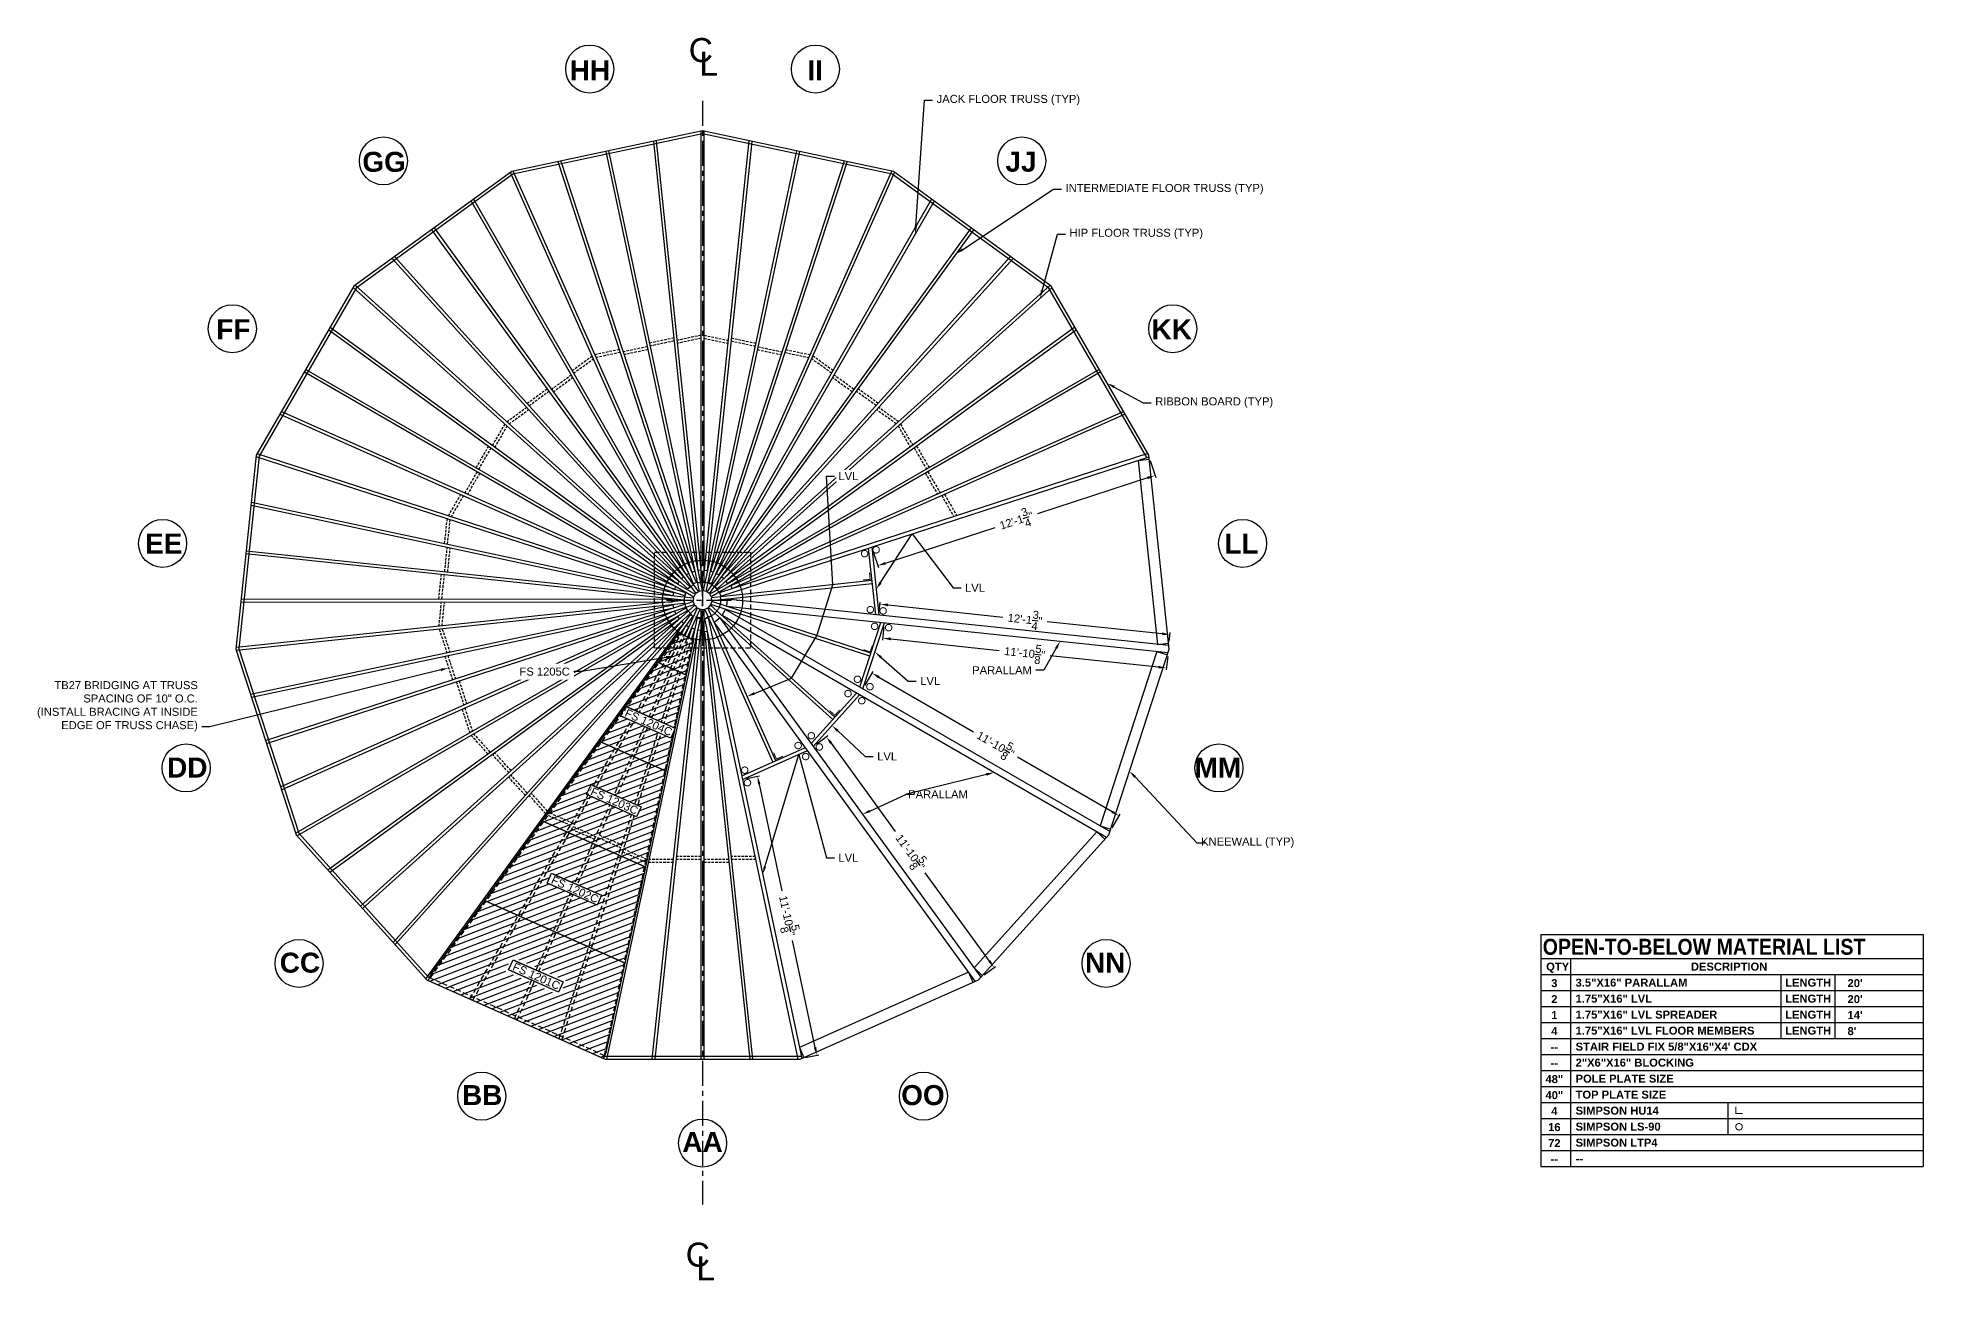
# Model space of a CAD drawing. Header units: inches. Extents: x -332 to 3012, y -914 to 997.
# Drawn here: x -332 to 610, y -340 to 281 of the extents above; entities that cross this region are included whole.
import ezdxf
from ezdxf import colors
from ezdxf.entities.mleader import LeaderData, LeaderLine
from ezdxf.enums import TextEntityAlignment as Align
from ezdxf.math import Vec2, Vec3

# ---------------------------------------------------------------- set-up
doc = ezdxf.new("R2010")
doc.units = ezdxf.units.IN
doc.header["$LTSCALE"] = 10
doc.header["$MEASUREMENT"] = 0
doc.header["$PDMODE"] = 34
doc.header["$PDSIZE"] = 18
for name, pattern in [('CENTER', [2, 1.25, -0.25, 0.25, -0.25]), ('HIDDEN', [0.375, 0.25, -0.125]), ('HIDDEN2', [0.1875, 0.125, -0.0625])]:
    doc.linetypes.add(name, pattern=pattern)
doc.layers.get('0').update_dxf_attribs({"linetype": 'CONTINUOUS'})
for name, color, linetype in [('A-', 1, 'CONTINUOUS'), ('A-BLUE', 5, 'CONTINUOUS'), ('A-DIM', 4, 'CONTINUOUS'), ('A-PMARK', 1, 'CONTINUOUS'), ('A-SCH', 171, 'CONTINUOUS'), ('A-TXT', 222, 'CONTINUOUS'), ('R-CENTER', 5, 'CENTER'), ('R-FL-HIP', 1, 'CONTINUOUS'), ('R-FL-INT', 3, 'CONTINUOUS'), ('R-FL-JACK', 220, 'CONTINUOUS'), ('R-PERIM', 1, 'CONTINUOUS'), ('S-HDWR', 104, 'CONTINUOUS')]:
    doc.layers.add(name, color=color, linetype=linetype)
doc.styles.add('style1', font='arial.ttf')
doc.styles.add('style2', font='arialbd.ttf')
doc.dimstyles.new('1-4', dxfattribs={"dimtxt": 4, "dimasz": 4, "dimexe": 1, "dimexo": 2, "dimgap": 1, "dimtad": 0, "dimdec": 4, "dimrnd": 0.125, "dimzin": 0, "dimdsep": 46, "dimlunit": 4, "dimtxsty": 'style1', "dimcen": 0.0625, "dimazin": 0, "dimtfac": 1, "dimtdec": 4, "dimtofl": 0, "dimtmove": 2, "dimatfit": 2, "dimfxl": 1, "dimtolj": 1, "dimtzin": 0, "dimarcsym": 0})

# ---------------------------------------------------------------- blocks, each defined once
blk = doc.blocks.new('CENTERLINENOTE')
at = {"color": 5, "style": 'style1'}
for s, p in [('C', (-8.45, -1.65)), ('L', (-3.11, -8.46))]:
    blk.add_text(s, height=12, dxfattribs=at).set_placement(p)
blk = doc.blocks.new('*U78')
for centre in [(-56.44, 265.54), (56.44, 265.54), (-159.57, 219.62), (159.57, 219.62), (-235.1, 135.73), (235.1, 135.73), (-269.98, 28.38), (269.98, 28.38), (-258.18, -83.89), (258.18, -83.89), (-201.74, -181.65), (201.74, -181.65), (-110.42, -248), (110.42, -248), (0, -271.47)]:
    blk.add_circle(centre, 12)
at = {"style": 'style2'}
for s, p in [('HH', (-56.32, 264.96)), ('II', (56.32, 264.96)), ('GG', (-159.22, 219.15)), ('JJ', (159.22, 219.15)), ('FF', (-234.59, 135.44)), ('KK', (234.59, 135.44)), ('EE', (-269.4, 28.31)), ('LL', (269.4, 28.31)), ('DD', (-257.62, -83.71)), ('MM', (257.62, -83.71)), ('CC', (-201.3, -181.25)), ('NN', (201.3, -181.25)), ('BB', (-110.18, -247.46)), ('OO', (110.18, -247.46)), ('AA', (0, -270.88))]:
    blk.add_text(s, height=10, dxfattribs=at).set_placement(p, align=Align.MIDDLE)
blk = doc.blocks.new('*D101')
at = {"layer": 'A-DIM', "color": 0, "lineweight": -2, "transparency": 16777216}
for p, q in [((223.82, 69.74), (226.55, 61.37)), ((222.43, 61.08), (167.52, 43.22)), ((91.42, 18.47), (146.33, 36.33)), ((85.2, 24.66), (87.93, 16.29))]:
    blk.add_line(p, q, dxfattribs=at)
at = {"layer": 'A-DIM', "color": 0, "transparency": 16777216}
for points in [[(222.23, 61.71), (222.64, 60.45), (226.24, 62.32)], [(91.22, 19.11), (91.63, 17.84), (87.62, 17.24)]]:
    blk.add_solid(points, dxfattribs=at)
at = {"layer": 'A-DIM', "color": 0, "transparency": 16777216, "insert": (156.93, 39.78), "char_height": 4, "attachment_point": 5, "rotation": 18.01485, "style": 'style1'}
blk.add_mtext('\\A1;12\'-1{\\H1.000000x;\\S3/4;}"', dxfattribs=at)
blk = doc.blocks.new('*D102')
at = {"layer": 'A-DIM', "color": 0, "lineweight": -2, "transparency": 16777216}
for p, q in [((90.71, -13.31), (90.01, -20)), ((94.09, -19.42), (148.35, -25.13)), ((227.97, -33.49), (173.71, -27.79)), ((232.55, -28.21), (231.85, -34.91))]:
    blk.add_line(p, q, dxfattribs=at)
at = {"layer": 'A-DIM', "color": 0, "transparency": 16777216}
for points in [[(94.16, -18.76), (94.02, -20.09), (90.11, -19)], [(228.04, -32.83), (227.9, -34.16), (231.95, -33.91)]]:
    blk.add_solid(points, dxfattribs=at)
at = {"layer": 'A-DIM', "color": 0, "transparency": 16777216, "insert": (161.03, -26.46), "char_height": 4, "attachment_point": 5, "rotation": 354, "style": 'style1'}
blk.add_mtext('\\A1;11\'-10{\\H1.000000x;\\S5/8;}"', dxfattribs=at)
blk = doc.blocks.new('*D103')
at = {"layer": 'A-DIM', "color": 0, "lineweight": -2, "transparency": 16777216}
for p, q in [((88.37, -5.52), (88.85, -1.01)), ((92.72, -2.42), (150.14, -8.45)), ((229.72, -16.82), (172.3, -10.78)), ((233.33, -20.75), (233.81, -16.24))]:
    blk.add_line(p, q, dxfattribs=at)
at = {"layer": 'A-DIM', "color": 0, "transparency": 16777216}
for points in [[(92.79, -1.76), (92.65, -3.08), (88.74, -2)], [(229.79, -16.16), (229.65, -17.48), (233.7, -17.24)]]:
    blk.add_solid(points, dxfattribs=at)
at = {"layer": 'A-DIM', "color": 0, "transparency": 16777216, "insert": (161.22, -9.62), "char_height": 4, "attachment_point": 5, "rotation": 354, "style": 'style1'}
blk.add_mtext('\\A1;12\'-1{\\H1.000000x;\\S3/4;}"', dxfattribs=at)
blk = doc.blocks.new('*D104')
at = {"layer": 'A-DIM', "color": 0, "lineweight": -2, "transparency": 16777216}
for p, q in [((81.23, -42.57), (85.22, -35.65)), ((88.19, -38.51), (135.43, -65.79)), ((204.75, -105.81), (157.51, -78.54)), ((204.72, -113.86), (208.71, -106.94))]:
    blk.add_line(p, q, dxfattribs=at)
at = {"layer": 'A-DIM', "color": 0, "transparency": 16777216}
for points in [[(88.52, -37.94), (87.85, -39.09), (84.72, -36.51)], [(205.08, -105.23), (204.42, -106.39), (208.21, -107.81)]]:
    blk.add_solid(points, dxfattribs=at)
at = {"layer": 'A-DIM', "color": 0, "transparency": 16777216, "insert": (146.47, -72.16), "char_height": 4, "attachment_point": 5, "rotation": 330, "style": 'style1'}
blk.add_mtext('\\A1;11\'-10{\\H1.000000x;\\S5/8;}"', dxfattribs=at)
blk = doc.blocks.new('*D105')
at = {"layer": 'A-DIM', "color": 0, "lineweight": -2, "transparency": 16777216}
for p, q in [((21.9, -89.21), (28.47, -87.82)), ((28.32, -91.94), (39.65, -145.3)), ((56.27, -223.61), (44.94, -170.24)), ((51.51, -228.71), (58.08, -227.31))]:
    blk.add_line(p, q, dxfattribs=at)
at = {"layer": 'A-DIM', "color": 0, "transparency": 16777216}
for points in [[(28.97, -91.8), (27.67, -92.08), (27.49, -88.03)], [(56.92, -223.47), (55.62, -223.74), (57.1, -227.52)]]:
    blk.add_solid(points, dxfattribs=at)
at = {"layer": 'A-DIM', "color": 0, "transparency": 16777216, "insert": (42.3, -157.77), "char_height": 4, "attachment_point": 5, "rotation": 281.98482, "style": 'style1'}
blk.add_mtext('\\A1;11\'-10{\\H1.000000x;\\S5/8;}"', dxfattribs=at)
blk = doc.blocks.new('*D106')
at = {"layer": 'A-DIM', "color": 0, "lineweight": -2, "transparency": 16777216}
for p, q in [((56.89, -71.93), (62.7, -67.7)), ((64.25, -71.53), (96.32, -115.67)), ((143.38, -180.44), (111.3, -136.3)), ((140.72, -187.31), (146.54, -183.09))]:
    blk.add_line(p, q, dxfattribs=at)
at = {"layer": 'A-DIM', "color": 0, "transparency": 16777216}
for points in [[(64.78, -71.14), (63.71, -71.92), (61.89, -68.29)], [(143.91, -180.05), (142.84, -180.83), (145.73, -183.68)]]:
    blk.add_solid(points, dxfattribs=at)
at = {"layer": 'A-DIM', "color": 0, "transparency": 16777216, "insert": (103.81, -125.98), "char_height": 4, "attachment_point": 5, "rotation": 306, "style": 'style1'}
blk.add_mtext('\\A1;11\'-10{\\H1.000000x;\\S5/8;}"', dxfattribs=at)

msp = doc.modelspace()

# ---------------------------------------------------------------- hatches: boundary and pattern name
at = {"layer": 'A-BLUE'}
h = msp.add_hatch(dxfattribs=at)
h.set_pattern_fill('ANSI31', color=256, scale=24, angle=-24)
h.paths.add_polyline_path([(-49.48338, -229.15396), (-48.12227, -226.09686), (-38.63086, -181.44328), (-108.98954, -150.11757), (-135.82263, -187.05015), (-137.18374, -190.10725)])
h.paths.add_polyline_path([(-68.11405, -190.2868), (-95.39643, -178.1399), (-98.65033, -185.44826), (-71.36795, -197.59516)], flags=16)
h.paths.add_polyline_path([(-28.42814, -133.44328), (-18.22543, -85.44328), (-51.30154, -70.71684), (-80.14554, -110.41721)])
h.paths.add_polyline_path([(-38.63086, -181.44328), (-28.42814, -133.44328), (-80.14554, -110.41721), (-108.98954, -150.11757)])
h.paths.add_polyline_path([(-50.46059, -147.56324), (-75.45911, -136.43318), (-77.69616, -141.45768), (-52.69764, -152.58774)], flags=16)
h.paths.add_polyline_path([(-30.75836, -103.31129), (-55.75688, -92.18124), (-57.99393, -97.20574), (-32.99541, -108.33579)], flags=16)
h.paths.add_polyline_path([(-18.22543, -85.44328), (-8.02271, -37.44328), (-22.45754, -31.01648), (-51.30154, -70.71684)])
h.paths.add_polyline_path([(-8.02271, -37.44328), (-4.3095, -19.97401), (-11.95996, -16.56781), (-22.45754, -31.01648)])
h.paths.add_polyline_path([(-13.62211, -64.04938), (-38.62063, -52.91933), (-40.85768, -57.94383), (-15.85916, -69.07388)], flags=17)

# ---------------------------------------------------------------- linework, layer by layer
at = {"layer": 'A-'}
for p, q in [((217.85965, 69.86686, -4), (227.53152, -22.15489, -4)), ((82.84386, 25.99757), (86.38542, -7.31983)), ((84.58427, 26.56307), (88.16567, -7.51167)), ((227.16567, -25.63571, -4), (198.84918, -112.7849, -4)), ((197.09918, -115.81599, -4), (135.78402, -183.91339, -4)), ((132.95246, -185.97064, -4), (48.42335, -223.60542, -4))]:
    msp.add_line(p, q, dxfattribs=at)
for points in [[(78.65981, -43.39354), (89.1432, -11.12897)], [(80.20921, -44.28808), (90.9225, -11.31598)], [(54.2227, -71.65387), (76.92916, -46.4358)], [(55.27431, -73.10128), (78.47856, -47.33034)], [(19.57344, -87.87727), (51.39114, -73.71112)], [(19.94541, -89.62727), (52.44275, -75.15853)]]:
    msp.add_lwpolyline(points, dxfattribs=at)
at = {"layer": 'A-BLUE', "linetype": 'HIDDEN'}
for p, q in [((-11.31787, -16.85369), (-137.19145, -190.10381)), ((-116.30176, -199.4045), (-10.76555, -17.09959)), ((-114.92372, -200.01804), (-9.38752, -17.71313)), ((-94.01872, -209.32555), (-8.81989, -17.96586)), ((-92.6484, -209.93566), (-7.44331, -18.5619)), ((-71.7434, -219.24316), (-6.88195, -18.82868)), ((-70.36536, -219.85671), (-5.50391, -19.44223)), ((-4.9516, -19.68813), (-49.47566, -229.1574))]:
    msp.add_line(p, q, dxfattribs=at)
for points in [[(-24, 24), (24, 24), (24, -24), (-24, -24), (-24, 24)], [(-48.87327, -227.78365), (-136.99054, -188.55131)]]:
    msp.add_lwpolyline(points, dxfattribs=at)
at = {"layer": 'A-BLUE'}
for points in [[(-8.02271, -37.44328), (-4.3095, -19.97401), (-11.95996, -16.56781), (-22.45754, -31.01648)], [(-18.22543, -85.44328), (-8.02271, -37.44328), (-22.45754, -31.01648), (-51.30154, -70.71684)], [(-28.42814, -133.44328), (-18.22543, -85.44328), (-51.30154, -70.71684), (-80.14554, -110.41721)], [(-38.63086, -181.44328), (-28.42814, -133.44328), (-80.14554, -110.41721), (-108.98954, -150.11757)], [(-49.48338, -229.15396), (-48.12227, -226.09686), (-38.63086, -181.44328), (-108.98954, -150.11757), (-135.82263, -187.05015), (-137.18374, -190.10725)]]:
    msp.add_lwpolyline(points, close=True, dxfattribs=at)
at = {"layer": 'A-DIM'}
for p, q in [((217.85965, 69.86686), (223.32952, 70.44177)), ((227.16567, -25.63571), (232.39648, -27.33531)), ((227.53152, -22.15489), (233.00139, -21.57998)), ((198.84918, -112.7849), (204.08, -114.4845)), ((197.09918, -115.81599), (201.18648, -119.49621)), ((132.95246, -185.97064), (135.18951, -190.99514)), ((135.78402, -183.91339), (139.87131, -187.59361)), ((48.44169, -223.69171), (50.64364, -228.63738))]:
    msp.add_line(p, q, dxfattribs=at)
at = {"layer": 'A-SCH'}
for p, q in [((419.06693, -167.12712), (419.06693, -283.12712)), ((610.32643, -167.12712), (610.32643, -283.12712)), ((434.0131, -179.12712), (434.0131, -283.12712)), ((539.05262, -187.12712), (539.05262, -203.12712)), ((566.11436, -187.12712), (566.11436, -203.12712)), ((539.05262, -195.12712), (539.05262, -219.12712)), ((566.11436, -195.12712), (566.11436, -219.12712))]:
    msp.add_line(p, q, dxfattribs=at)
at = {"layer": 'A-SCH', "const_width": 0.5}
for points in [[(79.39833, 23.26636, 1), (82.64833, 23.26636, 1)], [(85.13502, 25.16727, 1), (88.38502, 25.16727, 1)], [(82.25503, -4.74656, 1), (85.50503, -4.74656, 1)], [(88.63168, -5.3778, 1), (91.88168, -5.3778, 1)], [(84.42151, -13.11472, 1), (87.67151, -13.11472, 1)], [(91.3956, -13.72742, 1), (94.6456, -13.72742, 1)], [(75.83577, -39.57772, 1), (79.08577, -39.57772, 1)], [(71.08419, -46.70041, 1), (74.33419, -46.70041, 1)], [(82.04348, -43.25394, 1), (85.29348, -43.25394, 1)], [(77.98164, -50.30006, 1), (81.23164, -50.30006, 1)], [(52.7558, -67.79066, 1), (56.0058, -67.79066, 1)], [(46.16489, -72.6923, 1), (49.41489, -72.6923, 1)], [(56.74099, -73.38159, 1), (59.99099, -73.38159, 1)], [(19.44105, -85.01587, 1), (22.69105, -85.01587, 1)], [(49.92018, -78.20665, 1), (53.17018, -78.20665, 1)], [(20.81942, -91.27434, 1), (24.06942, -91.27434, 1)], [(516.56826, -263.3069, 1), (519.81826, -263.3069, 1)]]:
    msp.add_lwpolyline(points, format="xyb", close=True, dxfattribs=at)
for points in [[(80.28406, 10.05664), (83.77283, 10.33679), (83.49268, 13.82556)], [(80.47068, -24.76984), (83.77654, -25.91928), (84.92599, -22.61342)], [(63.5566, -55.23986), (66.17328, -57.56429), (68.49771, -54.94762)], [(35.57384, -76.24393), (36.95648, -79.45926), (40.17181, -78.07662)], [(516.56841, -253.19204), (516.56841, -256.69204), (520.06841, -256.69204)]]:
    msp.add_lwpolyline(points, dxfattribs=at)
at = {"layer": 'A-SCH'}
for points in [[(419.06693, -167.12712), (610.32643, -167.12712)], [(419.06693, -179.12712), (610.32643, -179.12712)], [(419.06693, -187.12712), (610.32643, -187.12712)], [(419.06693, -195.12712), (610.32643, -195.12712)], [(419.06693, -203.12712), (610.32643, -203.12712)], [(419.06693, -211.12712), (610.32643, -211.12712)], [(419.06693, -219.12712), (610.32643, -219.12712)], [(419.06693, -227.12712), (610.32643, -227.12712)], [(419.06693, -235.12712), (610.32643, -235.12712)], [(419.06693, -243.12712), (610.32643, -243.12712)], [(419.06693, -251.12712), (610.32643, -251.12712)], [(512.54038, -251.12712), (512.54038, -267.12712)], [(419.06693, -259.12712), (610.32643, -259.12712)], [(419.06693, -259.12712), (610.32643, -259.12712)], [(419.06693, -267.12712), (610.32643, -267.12712)], [(419.06693, -275.12712), (610.32643, -275.12712)], [(419.06693, -283.12712), (610.32643, -283.12712)]]:
    msp.add_lwpolyline(points, dxfattribs=at)
at = {"layer": 'R-CENTER'}
msp.add_line((0, 249.68905), (0, -302.21467), dxfattribs=at)
at = {"layer": 'R-CENTER', "color": 5}
msp.add_point((0, 0), dxfattribs=at)
at = {"layer": 'R-FL-HIP'}
for p, q in [((-0.75, 9.26092), (-0.75, 234.43633)), ((0.75, 9.26092), (0.75, 234.43633)), ((-4.45191, 8.15522), (-96.039, 213.86319)), ((-3.08159, 8.76532), (-94.66869, 214.47329)), ((3.08159, 8.76532), (94.66869, 214.47329)), ((4.45191, 8.15522), (96.039, 213.86319)), ((-7.38405, 5.6394), (-174.72199, 156.31116)), ((-6.38035, 6.75412), (-173.7183, 157.42588)), ((6.38035, 6.75412), (173.7183, 157.42588)), ((7.38405, 5.6394), (174.72199, 156.31116)), ((-9.03942, 2.14849), (-223.19396, 71.73152)), ((-8.57589, 3.57507), (-222.73043, 73.1581)), ((-8.57589, 3.57507), (-9.03942, 2.14849)), ((-6.38035, 6.75412), (-7.38405, 5.6394)), ((-3.08159, 8.76532), (-4.45191, 8.15522)), ((0.75, 9.26092), (-0.75, 9.26092)), ((4.45191, 8.15522), (3.08159, 8.76532)), ((7.38405, 5.6394), (6.38035, 6.75412)), ((-9.28858, -0.22214), (-233.23046, -23.75938)), ((-9.13179, -1.71392), (-233.07366, -25.25116)), ((-8.39519, -3.98094), (-203.40282, -116.56864)), ((-7.64519, -5.27998), (-202.65282, -117.86768)), ((-6.05019, -7.0514), (-138.40498, -189.22213)), ((-1.19184, -9.21448), (-48.00844, -229.46926)), ((-4.83667, -7.93308), (-11.31787, -16.85369)), ((-9.28858, -0.22214), (-9.13179, -1.71392)), ((-8.39519, -3.98094), (-7.64519, -5.27998)), ((-6.05019, -7.0514), (-4.83667, -7.93308)), ((-2.65906, -8.90261), (-4.9516, -19.68813)), ((-2.65906, -8.90261), (-1.19184, -9.21448))]:
    msp.add_line(p, q, dxfattribs=at)
for points in [[(222.66654, 73.26877), (8.53726, 3.69395), (9.07804, 2.02961), (223.20732, 71.60442)], [(233.12359, -22.74264), (12.37667, 0.4588), (12.01082, -3.02203), (232.75774, -26.22346)], [(47.88065, -229.46926), (1.06957, -9.24047), (2.78133, -8.87662), (49.59241, -229.10542)], [(136.2575, -190.51964), (5.79462, -10.95289), (8.62618, -8.89564), (139.08906, -188.46239)], [(201.96874, -118.62743), (9.74327, -7.646), (11.49327, -4.61491), (203.71874, -115.59634)]]:
    msp.add_lwpolyline(points, dxfattribs=at)
msp.add_circle((0, 0), 20, dxfattribs=at)
at = {"layer": 'R-FL-INT'}
for p, q in [((-48.44295, 224.29888), (-1.69279, 4.35664)), ((-46.97573, 224.61074), (-0.22557, 4.6685)), ((46.97573, 224.61074), (0.22557, 4.6685)), ((48.44295, 224.29888), (1.69279, 4.35664)), ((-135.48541, 185.2037), (-3.31844, 3.29147)), ((-134.27189, 186.08537), (-2.10492, 4.17315)), ((134.27189, 186.08537), (2.10492, 4.17315)), ((135.48541, 185.2037), (3.31844, 3.29147)), ((-199.10121, 114.08511), (-4.37031, 1.65717)), ((-198.35121, 115.38415), (-3.62031, 2.95621)), ((198.35121, 115.38415), (3.62031, 2.95621)), ((199.10121, 114.08511), (4.37031, 1.65717)), ((-228.2906, 23.24018), (-4.66651, -0.26366)), ((-228.13381, 24.73196), (-4.50972, 1.22812)), ((84.57215, 9.73857), (4.50972, 1.22812)), ((-4.50972, 1.22812), (-4.66651, -0.26366)), ((-3.62031, 2.95621), (-4.37031, 1.65717)), ((-2.10492, 4.17315), (-3.31844, 3.29147)), ((-0.22557, 4.6685), (-1.69279, 4.35664)), ((1.69279, 4.35664), (0.22557, 4.6685)), ((3.31844, 3.29147), (2.10492, 4.17315)), ((4.37031, 1.65717), (3.62031, 2.95621)), ((4.66651, -0.26366), (4.50972, 1.22812)), ((84.74075, 8.15248), (4.66651, -0.26366)), ((-218.47, -70.19661), (-4.61935, -0.71232)), ((-218.00648, -71.62319), (-4.15583, -2.13891)), ((-171.03074, -152.98755), (-3.93026, -2.5296)), ((-170.02705, -154.10227), (-2.92656, -3.64432)), ((-8.81989, -17.96586), (-2.56159, -3.90948)), ((-7.44957, -18.57596), (-1.19127, -4.51959)), ((-4.61935, -0.71232), (-4.15583, -2.13891)), ((-3.93026, -2.5296), (-2.92656, -3.64432)), ((-2.56159, -3.90948), (-1.19127, -4.51959)), ((-0.75, -229.46926), (-0.75, -4.61338)), ((-0.75, -4.61338), (0.75, -4.61338)), ((0.75, -229.46926), (0.75, -4.61338)), ((1.19127, -4.51959), (2.56159, -3.90948)), ((35.20574, -80.91732), (1.19127, -4.51959)), ((36.57605, -80.30722), (2.56159, -3.90948)), ((2.92656, -3.64432), (3.93026, -2.5296)), ((65.07408, -59.60219), (2.92656, -3.64432)), ((66.07778, -58.48747), (3.93026, -2.5296)), ((4.15583, -2.13891), (4.61935, -0.71232)), ((83.66974, -27.97454), (4.15583, -2.13891)), ((84.13327, -26.54796), (4.61935, -0.71232))]:
    msp.add_line(p, q, dxfattribs=at)
at = {"layer": 'R-FL-JACK'}
for p, q in [((-24.59241, 229.36847), (-2.29365, 14.81385)), ((-23.11693, 229.68209), (-0.80169, 14.96892)), ((23.11693, 229.68209), (0.80169, 14.96892)), ((24.59241, 229.36847), (2.29365, 14.81385)), ((-72.30176, 219.22753), (-5.35603, 14.00086)), ((-70.82627, 219.54116), (-3.92998, 14.46604)), ((70.82627, 219.54116), (3.92998, 14.46604)), ((72.30176, 219.22753), (5.35603, 14.00086)), ((-115.75885, 199.53588), (-8.12069, 12.60022)), ((-114.53849, 200.42253), (-6.82078, 13.34871)), ((114.53849, 200.42253), (6.82078, 13.34871)), ((115.75885, 199.53588), (8.12069, 12.60022)), ((-155.21881, 170.86654), (-10.58764, 10.61193)), ((-153.99845, 171.75319), (-9.47409, 11.61692)), ((153.99845, 171.75319), (9.47409, 11.61692)), ((155.21881, 170.86654), (10.58764, 10.61193)), ((-186.90953, 135.20174), (-12.54359, 8.20789)), ((-186.1553, 136.50809), (-11.6605, 9.42039)), ((186.1553, 136.50809), (11.6605, 9.42039)), ((186.90953, 135.20174), (12.54359, 8.20789)), ((-211.29712, 92.96118), (-13.98855, 5.3881)), ((-210.5429, 94.26753), (-13.38004, 6.75912)), ((211.29712, 92.96118), (14.63678, 5.67581)), ((-225.74185, 47.48998), (-14.79759, 2.39634)), ((-225.58417, 48.99016), (-14.48402, 3.8632)), ((-10.58823, 10.6114), (-9.47409, 11.61692)), ((-6.8201, 13.34911), (-8.12069, 12.60022)), ((-5.35678, 14.00061), (-3.92998, 14.46604)), ((-0.8009, 14.969), (-2.29365, 14.81385)), ((0.8009, 14.969), (2.29365, 14.81385)), ((5.35678, 14.00061), (3.92998, 14.46604)), ((6.8201, 13.34911), (8.12069, 12.60022)), ((10.58823, 10.6114), (9.47409, 11.61692)), ((-230.68257, 0.48216), (-14.97245, 0.73262)), ((-14.97071, -0.76818), (-14.97245, 0.73262)), ((-14.48385, 3.86398), (-14.79759, 2.39634)), ((-13.98887, 5.38737), (-13.38004, 6.75912)), ((-11.66004, 9.42103), (-12.54359, 8.20789)), ((11.66004, 9.42103), (12.54359, 8.20789)), ((-230.84024, -1.01802), (-14.97071, -0.76738)), ((-226.00749, -46.99861), (-14.80311, -2.36197)), ((-225.54135, -48.43323), (-14.49295, -3.82956)), ((-210.93513, -93.38658), (-13.976, -5.42057)), ((-210.46899, -94.8212), (-13.3643, -6.79018)), ((-187.35206, -134.86089), (-12.56262, -8.17874)), ((-186.34271, -135.98189), (-11.68235, -9.39329)), ((-14.80328, -2.3612), (-14.49295, -3.82956)), ((-13.36398, -6.7909), (-13.976, -5.42057)), ((-12.56308, -8.1781), (-11.68235, -9.39329)), ((-154.71508, -171.10793), (-10.56297, -10.63649)), ((-153.70573, -172.22892), (-9.44709, -11.63889)), ((-25.14182, -229.46926), (-2.32804, -14.80849)), ((-23.63338, -229.46926), (-0.83644, -14.96701)), ((-10.76555, -17.09959), (-8.14993, -12.58133)), ((-9.44649, -11.63942), (-10.56297, -10.63649)), ((-9.38752, -17.71313), (-6.85176, -13.33283)), ((-8.15062, -12.58093), (-6.85176, -13.33283)), ((-6.88195, -18.82868), (-5.3235, -14.01326)), ((-5.50391, -19.44223), (-3.89638, -14.47513)), ((-3.89562, -14.47537), (-5.3235, -14.01326)), ((-2.32883, -14.8084), (-0.83644, -14.96701)), ((25.14182, -229.46926), (2.42847, -15.74587))]:
    msp.add_line(p, q, dxfattribs=at)
for points in [[(210.5429, 94.26753), (14.14911, 7.10047), (14.75795, 5.72872)], [(2.42847, -15.74587), (0.93608, -15.90448), (23.63338, -229.46926)]]:
    msp.add_lwpolyline(points, dxfattribs=at)
at = {"layer": 'R-PERIM'}
msp.add_lwpolyline([(137.89192, -189.79194), (203.16587, -117.29787), (233.3106, -24.52193), (223.11381, 72.49407), (174.33861, 156.97519), (95.41869, 214.31388), (0, 234.59574), (-95.41869, 214.31388), (-174.33861, 156.97519), (-223.11381, 72.49407), (-233.3106, -24.52193), (-203.16587, -117.29787), (-137.89192, -189.79194), (-48.7752, -229.46926), (48.7752, -229.46926)], close=True, dxfattribs=at)
for points in [[(222.10263, 71.24549), (173.19899, 155.94907), (94.79495, 212.91295), (0, 233.06223), (-94.79495, 212.91295), (-173.19899, 155.94907), (-221.65536, 72.02019), (-231.78549, -24.36164), (-201.83782, -116.53112), (-136.99054, -188.55131), (-136.57364, -188.73693)], [(-48.87327, -227.78365), (-48.45636, -227.96926), (49.35091, -227.96926), (49.35091, -227.96926)]]:
    msp.add_lwpolyline(points, dxfattribs=at)
at = {"layer": 'S-HDWR', "linetype": 'HIDDEN2'}
for points in [[(-0.75, 132.4385), (-12.75, 129.88782)], [(0.75, 132.4385), (12.75, 129.88782)], [(-41.65018, 125.27841), (-53.80617, 122.69457)], [(-41.18243, 123.84432), (-53.18243, 121.29364)], [(-27.69983, 126.71013), (-39.70695, 124.15794)], [(-27.38796, 125.24291), (-39.2392, 122.72385)], [(-14.38147, 131.07455), (-26.54447, 128.48922)], [(-14.22548, 129.57419), (-26.2326, 127.022)], [(-0.75, 130.90499), (-12.59401, 128.38746)], [(0.75, 130.90499), (12.59401, 128.38746)], [(14.22548, 129.57419), (26.2326, 127.022)], [(14.38147, 131.07455), (26.54447, 128.48922)], [(27.38796, 125.24291), (39.2392, 122.72385)], [(27.69983, 126.71013), (39.70695, 124.15794)], [(41.18243, 123.84432), (53.18243, 121.29364)], [(41.65018, 125.27841), (53.80617, 122.69457)], [(-65.23059, 114.77973), (-55.17648, 122.08447)], [(-64.47784, 113.47253), (-54.55275, 120.68353)], [(64.47784, 113.47253), (54.55275, 120.68353)], [(65.23059, 114.77973), (55.17648, 122.08447)], [(-87.78429, 98.3935), (-77.72438, 105.70246)], [(-86.77369, 97.27365), (-76.8427, 104.48893)], [(-75.62918, 105.37061), (-65.69819, 112.58589)], [(-74.7475, 104.15709), (-64.94544, 111.2787)], [(74.7475, 104.15709), (64.94544, 111.2787)], [(75.62918, 105.37061), (65.69819, 112.58589)], [(86.77369, 97.27365), (76.8427, 104.48893)], [(87.78429, 98.3935), (77.72438, 105.70246)], [(-97.91914, 89.17601), (-87.99404, 96.38701)], [(-96.77951, 88.14989), (-86.98344, 95.26716)], [(96.77951, 88.14989), (86.98344, 95.26716)], [(97.91914, 89.17601), (87.99404, 96.38701)], [(-98.92283, 88.06129), (-105.05687, 77.43682)], [(-97.78321, 87.03517), (-103.83752, 76.54881)], [(97.78321, 87.03517), (103.83752, 76.54881)], [(98.92283, 88.06129), (105.05687, 77.43682)], [(-107.03045, 77.01848), (-113.24782, 66.24968)], [(-105.8111, 76.13047), (-111.94878, 65.49968)], [(105.8111, 76.13047), (111.94878, 65.49968)], [(107.03045, 77.01848), (113.24782, 66.24968)], [(-112.69878, 64.20065), (-118.83647, 53.56986)], [(-111.39974, 63.45065), (-117.45775, 52.95787)], [(111.39974, 63.45065), (117.45775, 52.95787)], [(112.69878, 64.20065), (118.83647, 53.56986)], [(-120.96941, 52.8755), (-127.18319, 42.11292)], [(-119.59069, 52.26351), (-125.72473, 41.63904)], [(119.59069, 52.26351), (125.66084, 41.74971)], [(120.96941, 52.8755), (127.11929, 42.22359)], [(-128.94575, 28.32685), (-127.64671, 40.68633)], [(-127.47062, 28.01157), (-126.18826, 40.21245)], [(-128.91142, 14.30327), (-127.6283, 26.51139)], [(-127.41964, 14.14648), (-126.15317, 26.19611)], [(-131.85978, 0.60166), (-130.56, 12.96828)], [(-130.35134, 0.60336), (-129.06822, 12.81148)], [(-131.79138, -13.0977), (-130.50902, -0.89682)], [(-130.26627, -12.93741), (-129.00058, -0.89512)], [(-131.63459, -14.58948), (-127.84354, -26.25713)], [(-130.10948, -14.42919), (-126.36771, -25.94517)], [(-128.85324, -28.0037), (-125.01069, -39.82984)], [(-127.37741, -27.69174), (-123.58411, -39.36631)], [(-123.12058, -40.7929), (-119.32728, -52.46747)], [(-121.694, -40.32937), (-117.94994, -51.85238)], [(-120.23849, -54.51717), (-116.39816, -66.33648)], [(-118.86115, -53.90208), (-115.0701, -65.56973)], [(-107.3325, -76.871), (-115.64816, -67.63552)], [(-106.11115, -75.98573), (-114.3201, -66.86877)], [(-96.88798, -86.2291), (-105.1018, -77.10672)], [(-95.77326, -85.22541), (-103.88045, -76.22146)], [(-88.67854, -97.58832), (-96.999, -88.34752)], [(-87.67045, -96.4662), (-95.88428, -87.34382)], [(-78.45216, -106.70416), (-86.66111, -97.58719)], [(-77.55078, -105.46352), (-85.65303, -96.46506)], [(-14.69318, -131.20033), (-27.12074, -131.20033)], [(-14.53381, -129.70033), (-26.8019, -129.70033)], [(-0.75, -129.70033), (-13.02537, -129.70033)], [(-0.75, -128.20033), (-12.86601, -128.20033)], [(13.02537, -129.70033), (0.75, -129.70033)], [(13.18473, -131.20033), (0.75, -131.20033)], [(26.35527, -128.20033), (14.37445, -128.20033)], [(26.67411, -129.70033), (14.53381, -129.70033)]]:
    msp.add_lwpolyline(points, dxfattribs=at)
at = {"layer": 'S-HDWR', "color": 5, "linetype": 'HIDDEN2'}
for points in [[(-77.23863, -107.58583), (-66.03118, -112.57571)], [(-76.33726, -106.3452), (-65.27549, -111.27021)], [(-65.40884, -114.49475), (-54.04914, -119.55241)], [(-64.65315, -113.18925), (-53.43904, -118.1821)], [(-52.06872, -118.7922), (-40.85461, -123.78504)], [(-51.45861, -117.42188), (-40.39009, -122.34991)], [(-39.9411, -125.83372), (-28.58796, -130.88846)], [(-39.47658, -124.39858), (-28.26912, -129.38846)]]:
    msp.add_lwpolyline(points, dxfattribs=at)

# ---------------------------------------------------------------- block references
at = {"layer": 'A-PMARK'}
msp.add_blockref('*U78', (0, 0), dxfattribs=at)
at = {"layer": 'R-CENTER'}
for p in [(1.517, 270.67146), (0, -331.59377)]:
    msp.add_blockref('CENTERLINENOTE', p, dxfattribs=at)

# ---------------------------------------------------------------- texts
at = {"layer": 'A-SCH', "style": 'style2', "width": 0.875}
msp.add_text('OPEN-TO-BELOW MATERIAL LIST', height=8, dxfattribs=at).set_placement((420.05815, -177.31526))
at = {"layer": 'A-SCH', "style": 'style2'}
for s, p in [('3', (425.86768, -193.4813)), ('2', (425.86768, -201.4813)), ('1', (425.86768, -209.4813)), ('4', (425.86768, -217.4813)), ('--', (425.86768, -225.4813)), ('--', (425.86768, -233.4813)), ('48"', (425.86768, -241.4813)), ('40"', (425.86768, -249.4813)), ('4', (425.86768, -257.4813)), ('16', (425.86768, -265.4813)), ('72', (425.86768, -273.4813)), ('--', (425.86768, -281.4813))]:
    msp.add_text(s, height=4, dxfattribs=at).set_placement(p, align=Align.CENTER)
for s, p in [('3.5"X16" PARALLAM', (436.48671, -193.22823)), ('1.75"X16" LVL', (436.48671, -201.22823)), ('LENGTH', (541.30217, -193.22823)), ('LENGTH', (541.30217, -201.22823)), ("20'", (572.44693, -193.4813)), ("20'", (572.44693, -201.4813)), ('1.75"X16" LVL SPREADER', (436.48671, -209.22823)), ('LENGTH', (541.30217, -209.22823)), ("14'", (572.44693, -209.4813)), ('1.75"X16" LVL FLOOR MEMBERS', (436.48671, -217.22823)), ('LENGTH', (541.30217, -217.22823)), ("8'", (572.44693, -217.4813)), ('STAIR FIELD FIX 5/8"X16"X4\' CDX', (436.48671, -225.22823)), ('2"X6"X16" BLOCKING', (436.48671, -233.22823)), ('POLE PLATE SIZE', (436.48671, -241.22823)), ('TOP PLATE SIZE', (436.48671, -249.22823)), ('SIMPSON HU14', (436.48671, -257.22823)), ('SIMPSON LS-90', (436.4777, -265.22823)), ('SIMPSON LTP4', (436.48671, -273.22823)), ('--', (436.48671, -281.22823))]:
    msp.add_text(s, height=4, dxfattribs=at).set_placement(p)
at = {"layer": 'A-SCH', "char_height": 4, "width": 45.5587723, "attachment_point": 1, "style": 'style2'}
for s, insert in [('QTY', (421.77692, -181.22823)), ('DESCRIPTION', (494.15877, -181.22823))]:
    msp.add_mtext(s, dxfattribs=dict(at, insert=insert))

# ---------------------------------------------------------------- dimensions: what is measured, and where the dimension line sits
at = {"layer": 'A-DIM'}
for p1, p2, distance, picture, middle in [((84.58427, 26.56307), (223.20328, 71.64284), -9.80759, '*D101', (156.92691, 39.77617)), ((88.16517, -7.50689), (233.12359, -22.74264), 5.53682, '*D103', (161.22314, -9.61828)), ((90.9225, -11.31598), (232.75774, -26.22346), -7.73058, '*D102', (161.03206, -26.45796)), ((80.22856, -44.29925), (203.71874, -115.59634), 8.98982, '*D104', (146.46856, -72.16238)), ((139.10619, -188.48597), (55.27431, -73.10128), -8.18299, '*D106', (103.81043, -125.98378)), ((19.94541, -89.62727), (49.55712, -229.12113), 7.71407, '*D105', (42.29719, -157.77235))]:
    dim = msp.add_aligned_dim(p1=p1, p2=p2, distance=distance, dimstyle='1-4', dxfattribs=at)
    dim.commit()
    dim.dimension.update_dxf_attribs({"geometry": picture, "text_midpoint": middle})

# ---------------------------------------------------------------- leaders
at = {"layer": 'A-TXT'}
ml = msp.add_multileader_mtext('Standard', dxfattribs=at)
ml.set_content('JACK FLOOR TRUSS (TYP)', color=256, style='style1')
ml.set_leader_properties()
ml.build(insert=Vec2(0, 0))
ml.multileader.update_dxf_attribs({"text_right_attachment_type": 3, "dogleg_length": 4})
ctx = ml.context
ctx.base_point, ctx.plane_origin = Vec3(115.04049, 249.94496), Vec3(216.36667, 255.0446)
ctx.right_attachment = 3
notes = []
notes.append((ctx, [(0, (1, 1, 0), (111.04049, 249.94496), (1, 0), 4, [(0, [(106.35261, 183.20003)], 0, [])])]))
ctx.mtext.insert, ctx.mtext.flow_direction = Vec3(117.04049, 252.61163), 5
ml = msp.add_multileader_mtext('Standard', dxfattribs=at)
ml.set_content('INTERMEDIATE FLOOR TRUSS (TYP)', color=256, style='style1')
ml.set_leader_properties()
ml.build(insert=Vec2(0, 0))
ml.multileader.update_dxf_attribs({"text_right_attachment_type": 3, "dogleg_length": 4})
ctx = ml.context
ctx.base_point, ctx.plane_origin = Vec3(179.48131, 205.42026), Vec3(201.74423, 238.9966)
ctx.right_attachment = 3
notes.append((ctx, [(0, (1, 1, 0), (175.48131, 205.42026), (1, 0), 4, [(0, [(126.71797, 173.13635)], 0, [])])]))
ctx.mtext.insert, ctx.mtext.flow_direction = Vec3(181.48131, 208.08692), 5
ml = msp.add_multileader_mtext('Standard', dxfattribs=at)
ml.set_content('\\A1;HIP FLOOR TRUSS (TYP)', color=256, style='style1')
ml.set_leader_properties()
ml.build(insert=Vec2(0, 0))
ml.multileader.update_dxf_attribs({"text_right_attachment_type": 3, "dogleg_length": 4})
ctx = ml.context
ctx.base_point, ctx.plane_origin = Vec3(181.46847, 183.0161), Vec3(200.93498, 184.61543)
ctx.right_attachment = 3
notes.append((ctx, [(0, (1, 1, 0), (177.46847, 183.0161), (1, 0), 4, [(0, [(168.67638, 150.86767)], 0, [])])]))
ctx.mtext.insert, ctx.mtext.flow_direction = Vec3(183.46847, 185.68277), 5
ml = msp.add_multileader_mtext('Standard', dxfattribs=at)
ml.set_content('RIBBON BOARD (TYP)', color=256, style='style1')
ml.set_leader_properties()
ml.build(insert=Vec2(0, 0))
ml.multileader.update_dxf_attribs({"text_right_attachment_type": 3, "dogleg_length": 4})
ctx = ml.context
ctx.base_point, ctx.plane_origin = Vec3(224.3155, 98.71444), Vec3(168.47223, 112.18887)
ctx.right_attachment = 3
notes.append((ctx, [(0, (1, 1, 0), (220.3155, 98.71444), (1, 0), 4, [(0, [(202.34783, 108.46182)], 0, [])])]))
ctx.mtext.insert, ctx.mtext.flow_direction = Vec3(226.3155, 101.38111), 5
ml = msp.add_multileader_mtext('Standard', dxfattribs=at)
ml.set_content('LVL', color=256, style='style1')
ml.set_leader_properties()
ml.build(insert=Vec2(0, 0))
ml.multileader.update_dxf_attribs({"text_right_attachment_type": 3, "dogleg_length": 4})
ctx = ml.context
ctx.base_point, ctx.plane_origin = Vec3(129.22091, 6.16161), Vec3(198.7663, -104.41314)
ctx.right_attachment = 3
notes.append((ctx, [(1, (1, 1, 0), (125.22091, 6.16161), (1, 0), 4, [(1, [(86.80697, 5.41554), (104.77107, 33.12215)], 0, [])])]))
ctx.mtext.insert, ctx.mtext.flow_direction = Vec3(131.22091, 8.16161), 5
ml = msp.add_multileader_mtext('Standard', dxfattribs=at)
ml.set_content('LVL', color=256, style='style1')
ml.set_leader_properties()
ml.build(insert=Vec2(0, 0))
ml.multileader.update_dxf_attribs({"text_right_attachment_type": 3, "dogleg_length": 4})
ctx = ml.context
ctx.base_point, ctx.plane_origin = Vec3(106.84103, -40.43838), Vec3(191.40726, -124.61248)
ctx.right_attachment = 3
notes.append((ctx, [(1, (1, 1, 0), (102.84103, -40.43838), (1, 0), 4, [(0, [(86.17006, -25.94249)], 0, [])])]))
ctx.mtext.insert, ctx.mtext.flow_direction = Vec3(108.84103, -38.43838), 5
ml = msp.add_multileader_mtext('Standard', dxfattribs=at)
ml.set_content('PARALLAM', color=256, style='style1')
ml.set_leader_properties()
ml.build(insert=Vec2(0, 0))
ml.multileader.update_dxf_attribs({"text_right_attachment_type": 3, "dogleg_length": 4})
ctx = ml.context
ctx.base_point, ctx.plane_origin = Vec3(137.94313, -35.01465), Vec3(185.76351, -50.73298)
ctx.right_attachment, ctx.text_align_type = 3, 2
notes.append((ctx, [(0, (1, 1, 0), (170.62408, -35.01465), (-1, 0), 4, [(0, [(178.77559, -20.54971)], 0, [])])]))
ctx.mtext.insert, ctx.mtext.alignment, ctx.mtext.flow_direction = Vec3(164.62408, -33.01465), 3, 5
ml = msp.add_multileader_mtext('Standard', dxfattribs=at)
ml.set_content('{\\fArial|b0|i0|c0|p34;TB27 BRIDGING AT TRUSS\\PSPACING OF 10" O.C.\\P(INSTALL BRACING AT INSIDE\\PEDGE OF TRUSS CHASE)}', color=256, style='style1')
ml.set_leader_properties()
ml.build(insert=Vec2(0, 0))
ml.multileader.update_dxf_attribs({"text_right_attachment_type": 3, "dogleg_length": 4})
ctx = ml.context
ctx.base_point, ctx.plane_origin = Vec3(-325.14739, -43.08987), Vec3(-100.99489, -81.66791)
ctx.right_attachment, ctx.text_align_type = 3, 2
notes.append((ctx, [(0, (1, 1, 0), (-246.34111, -63.36818), (-1, 0), 4, [(0, [(-126.93196, -33.91677)], 0, [])])]))
ctx.mtext.insert, ctx.mtext.alignment, ctx.mtext.flow_direction = Vec3(-252.34111, -40.50188), 3, 5
ml = msp.add_multileader_mtext('Standard', dxfattribs=at)
ml.set_content('LVL', color=256, style='style1')
ml.set_leader_properties()
ml.build(insert=Vec2(0, 0))
ml.multileader.update_dxf_attribs({"text_right_attachment_type": 3, "dogleg_length": 4})
ctx = ml.context
ctx.base_point, ctx.plane_origin = Vec3(85.33638, -78.12707), Vec3(158.87334, -142.81474)
ctx.right_attachment = 3
notes.append((ctx, [(1, (1, 1, 0), (81.33638, -78.12707), (1, 0), 4, [(0, [(64.67724, -62.65826)], 0, [])])]))
ctx.mtext.insert, ctx.mtext.flow_direction = Vec3(87.33638, -76.12707), 5
ml = msp.add_multileader_mtext('Standard', dxfattribs=at)
ml.set_content('LVL', color=256, style='style1')
ml.set_leader_properties()
ml.build(insert=Vec2(0, 0))
ml.multileader.update_dxf_attribs({"text_right_attachment_type": 3, "dogleg_length": 4})
ctx = ml.context
ctx.base_point, ctx.plane_origin = Vec3(65.9507, -128.8354), Vec3(109.76398, -166.09188)
ctx.right_attachment = 3
notes.append((ctx, [(1, (1, 1, 0), (61.9507, -128.8354), (1, 0), 4, [(0, [(30.03366, -137.08873), (48.05325, -77.11286)], 0, [])])]))
ctx.mtext.insert, ctx.mtext.flow_direction = Vec3(67.9507, -126.8354), 5
ml = msp.add_multileader_mtext('Standard', dxfattribs=at)
ml.set_content('PARALLAM', color=256, style='style1')
ml.set_leader_properties()
ml.build(insert=Vec2(0, 0))
ml.multileader.update_dxf_attribs({"text_right_attachment_type": 3, "dogleg_length": 4})
ctx = ml.context
ctx.base_point, ctx.plane_origin = Vec3(105.93712, -97.0597), Vec3(143.6235, -95.68573)
ctx.right_attachment, ctx.text_align_type = 3, 2
notes.append((ctx, [(1, (1, 1, 0), (101.93712, -97.0597), (1, 0), 4, [(0, [(145.77564, -86.18433)], 0, []), (1, [(79.96485, -107.0849)], 0, [])])]))
ctx.mtext.insert, ctx.mtext.alignment, ctx.mtext.flow_direction = Vec3(132.61807, -95.0597), 3, 5
ml = msp.add_multileader_mtext('Standard', dxfattribs=at)
ml.set_content('KNEEWALL (TYP)', color=256, style='style1')
ml.set_leader_properties()
ml.build(insert=Vec2(0, 0))
ml.multileader.update_dxf_attribs({"text_right_attachment_type": 3, "dogleg_length": 4})
ctx = ml.context
ctx.base_point, ctx.plane_origin = Vec3(251.06386, -121.34227, -4), Vec3(209.20461, -80.9142, -4)
ctx.right_attachment, ctx.text_align_type = 3, 2
notes.append((ctx, [(0, (1, 1, 0), (247.06386, -121.34227, -4), (1, 0), 4, [(0, [(213.49799, -85.4989, -4)], 0, [])])]))
ctx.mtext.insert, ctx.mtext.alignment, ctx.mtext.flow_direction = Vec3(295.83291, -118.67561, -4), 3, 5
for ctx, leaders in notes:
    for number, flags, end, landing, length, lines in leaders:
        leader = LeaderData()
        leader.index, (leader.has_last_leader_line, leader.has_dogleg_vector, leader.attachment_direction) = number, flags
        leader.last_leader_point, leader.dogleg_vector, leader.dogleg_length = Vec3(end), Vec3(landing), length
        for number, points, colour, breaks in lines:
            line = LeaderLine()
            line.index, line.vertices, line.color, line.breaks = number, Vec3.list(points), colors.encode_raw_color(colour), breaks
            leader.lines.append(line)
        ctx.leaders.append(leader)

# ---------------------------------------------------------------- next in the draw order: texts
at = {"layer": 'A-TXT', "char_height": 4, "attachment_point": 3, "rotation": 336, "style": 'style1', "bg_fill": 3, "box_fill_scale": 1.125, "bg_fill_color": 256, "bg_fill_transparency": 0}
for s, insert in [('FS 1204C', (-14.63737, -64.42949)), ('FS 1203C', (-31.74857, -103.6914)), ('FS 1202C', (-51.4508, -147.94334)), ('FS 1201C', (-70.75462, -191.30042))]:
    msp.add_mtext(s, dxfattribs=dict(at, insert=insert))

# ---------------------------------------------------------------- next in the draw order: leaders
at = {"layer": 'A-TXT'}
ml = msp.add_multileader_mtext('Standard', dxfattribs=at)
ml.set_content('LVL', color=256, style='style1')
ml.set_leader_properties()
ml.build(insert=Vec2(0, 0))
ml.multileader.update_dxf_attribs({"text_right_attachment_type": 3, "dogleg_length": 4})
ctx = ml.context
ctx.base_point, ctx.plane_origin = Vec3(65.94376, 62.01694), Vec3(22.2567, -48.14543)
ctx.right_attachment = 3
notes = []
notes.append((ctx, [(0, (1, 1, 0), (61.94376, 62.01694), (1, 0), 4, [(3, [(22.2567, -48.14543), (44.43654, -39.00161), (57.13159, -17.77458), (65.07314, 7.66587)], 0, [])])]))
ctx.mtext.insert, ctx.mtext.flow_direction = Vec3(67.94376, 64.01694), 5
ctx.mtext.has_bg_fill, ctx.mtext.bg_color, ctx.mtext.bg_scale_factor, ctx.mtext.bg_transparency, ctx.mtext.use_window_bg_color = 1, -1073741824, 1.25, 0, 1
ml = msp.add_multileader_mtext('Standard', dxfattribs=at)
ml.set_content('FS 1205C', color=256, style='style1')
ml.set_leader_properties()
ml.build(insert=Vec2(0, 0))
ml.multileader.update_dxf_attribs({"has_text_frame": 1, "text_right_attachment_type": 3, "dogleg_length": 4})
ctx = ml.context
ctx.base_point, ctx.plane_origin = Vec3(-94.22346, -35.71441), Vec3(-9.82633, 6.0209)
ctx.right_attachment, ctx.text_align_type = 3, 2
notes.append((ctx, [(0, (1, 1, 0), (-60.35917, -35.71441), (-1, 0), 4, [(0, [(-14.24183, -27.99943)], 0, [])])]))
ctx.mtext.insert, ctx.mtext.alignment, ctx.mtext.flow_direction = Vec3(-66.35917, -33.71441), 3, 5
ctx.mtext.has_bg_fill, ctx.mtext.bg_color, ctx.mtext.bg_scale_factor, ctx.mtext.bg_transparency, ctx.mtext.use_window_bg_color = 1, -1073741824, 1.5, 0, 1
for ctx, leaders in notes:
    for number, flags, end, landing, length, lines in leaders:
        leader = LeaderData()
        leader.index, (leader.has_last_leader_line, leader.has_dogleg_vector, leader.attachment_direction) = number, flags
        leader.last_leader_point, leader.dogleg_vector, leader.dogleg_length = Vec3(end), Vec3(landing), length
        for number, points, colour, breaks in lines:
            line = LeaderLine()
            line.index, line.vertices, line.color, line.breaks = number, Vec3.list(points), colors.encode_raw_color(colour), breaks
            leader.lines.append(line)
        ctx.leaders.append(leader)

# ---------------------------------------------------------------- next in the draw order: linework, layer by layer
at = {"layer": 'A-TXT', "lineweight": -2}
for points in [[(-38.62063, -52.91933), (-13.62211, -64.04938), (-15.85916, -69.07388), (-40.85768, -57.94383)], [(-55.75688, -92.18124), (-30.75836, -103.31129), (-32.99541, -108.33579), (-57.99393, -97.20574)], [(-75.45911, -136.43318), (-50.46059, -147.56324), (-52.69764, -152.58774), (-77.69616, -141.45768)], [(-94.76292, -179.79025), (-69.76441, -190.92031), (-72.00146, -195.94481), (-96.99998, -184.81475)]]:
    msp.add_lwpolyline(points, close=True, dxfattribs=at)

doc.saveas('drawing.dxf')
